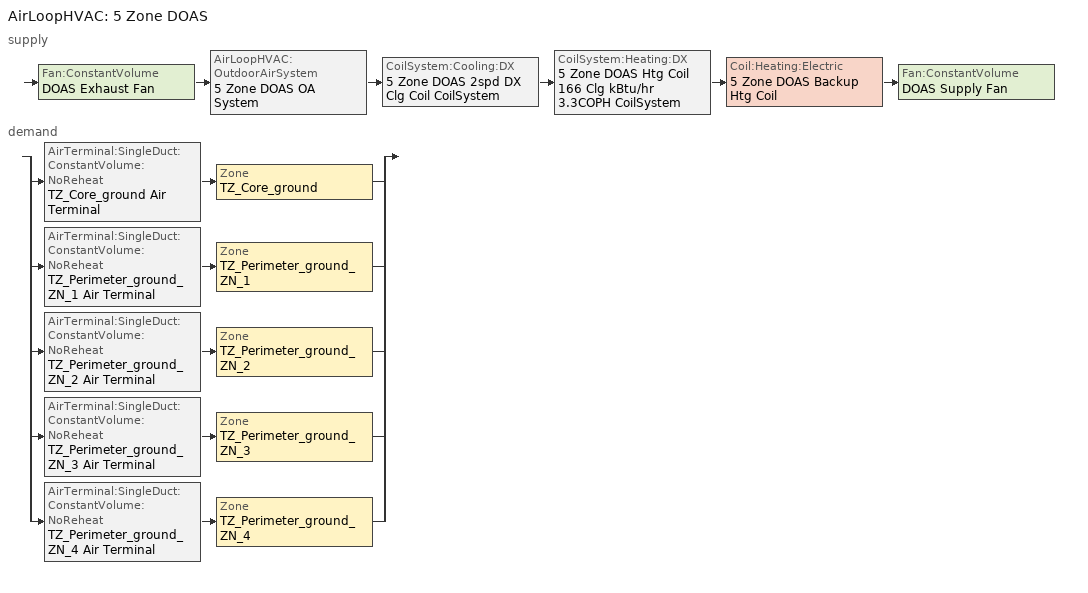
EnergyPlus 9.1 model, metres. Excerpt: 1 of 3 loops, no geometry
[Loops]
AirLoopHVAC '5 Zone DOAS'
 supply: Fan:ConstantVolume 'DOAS Exhaust Fan' > AirLoopHVAC:OutdoorAirSystem '5 Zone DOAS OA System' > CoilSystem:Cooling:DX '5 Zone DOAS 2spd DX Clg Coil CoilSystem' > CoilSystem:Heating:DX '5 Zone DOAS Htg Coil 166 Clg kBtu/hr 3.3COPH CoilSystem' > Coil:Heating:Electric '5 Zone DOAS Backup Htg Coil' > Fan:ConstantVolume 'DOAS Supply Fan'
 demand: split
  | AirTerminal:SingleDuct:ConstantVolume:NoReheat 'TZ_Core_ground Air Terminal' > Zone 'TZ_Core_ground'
  | AirTerminal:SingleDuct:ConstantVolume:NoReheat 'TZ_Perimeter_ground_ZN_1 Air Terminal' > Zone 'TZ_Perimeter_ground_ZN_1'
  | AirTerminal:SingleDuct:ConstantVolume:NoReheat 'TZ_Perimeter_ground_ZN_2 Air Terminal' > Zone 'TZ_Perimeter_ground_ZN_2'
  | AirTerminal:SingleDuct:ConstantVolume:NoReheat 'TZ_Perimeter_ground_ZN_3 Air Terminal' > Zone 'TZ_Perimeter_ground_ZN_3'
  | AirTerminal:SingleDuct:ConstantVolume:NoReheat 'TZ_Perimeter_ground_ZN_4 Air Terminal' > Zone 'TZ_Perimeter_ground_ZN_4'
[ZoneControl:Thermostat] Control Object Type 1=ThermostatSetpoint:DualSetpoint
Name | Zone or ZoneList | Control Type Schedule | Control Name 1
TZ_Core_ground Thermostat | TZ_Core_ground | TZ_Core_ground Thermostat Schedule | Thermostat Setpoint Dual Setpoint 1
TZ_Perimeter_ground_ZN_1 Thermostat | TZ_Perimeter_ground_ZN_1 | TZ_Perimeter_ground_ZN_1 Thermostat Schedule | Thermostat Setpoint Dual Setpoint 5
TZ_Perimeter_ground_ZN_2 Thermostat | TZ_Perimeter_ground_ZN_2 | TZ_Perimeter_ground_ZN_2 Thermostat Schedule | Thermostat Setpoint Dual Setpoint 3
TZ_Perimeter_ground_ZN_3 Thermostat | TZ_Perimeter_ground_ZN_3 | TZ_Perimeter_ground_ZN_3 Thermostat Schedule | Thermostat Setpoint Dual Setpoint 4
TZ_Perimeter_ground_ZN_4 Thermostat | TZ_Perimeter_ground_ZN_4 | TZ_Perimeter_ground_ZN_4 Thermostat Schedule | Thermostat Setpoint Dual Setpoint 2
[ThermostatSetpoint:DualSetpoint] Heating Setpoint Temperature Schedule=Retail HtgSetp; Cooling Setpoint Temperature Schedule=Retail ClgSetp
Thermostat Setpoint Dual Setpoint 1; Thermostat Setpoint Dual Setpoint 5; Thermostat Setpoint Dual Setpoint 3; Thermostat Setpoint Dual Setpoint 4; Thermostat Setpoint Dual Setpoint 2
[AirTerminal:SingleDuct:ConstantVolume:NoReheat] Availability Schedule=Always On Discrete; Maximum Air Flow Rate {m3/s}=AutoSize
TZ_Core_ground Air Terminal; TZ_Perimeter_ground_ZN_1 Air Terminal; TZ_Perimeter_ground_ZN_2 Air Terminal; TZ_Perimeter_ground_ZN_3 Air Terminal; TZ_Perimeter_ground_ZN_4 Air Terminal
[ZoneHVAC:TerminalUnit:VariableRefrigerantFlow] Terminal Unit Availability Schedule=Always On Discrete; Cooling Supply Air Flow Rate {m3/s}=Autosize; No Cooling Supply Air Flow Rate {m3/s}=Autosize; Heating Supply Air Flow Rate {m3/s}=Autosize; No Heating Supply Air Flow Rate {m3/s}=Autosize; Cooling Outdoor Air Flow Rate {m3/s}=0; Heating Outdoor Air Flow Rate {m3/s}=0; No Load Outdoor Air Flow Rate {m3/s}=0; Supply Air Fan Operating Mode Schedule=Always Off Discrete; Supply Air Fan Placement=DrawThrough; Zone Terminal Unit On Parasitic Electric Energy Use {W}=30; Zone Terminal Unit Off Parasitic Electric Energy Use {W}=20; Rated Heating Capacity Sizing Ratio {W/W}=1
Name | Supply Air Fan Object | Cooling Coil Object | Heating Coil Object
TZ_Core_ground VRF Terminal Unit | TZ_Core_ground VRF Unit Cycling Fan | Zone HVAC Terminal Unit Variable Refrigerant Flow 1 Cooling Coil | Zone HVAC Terminal Unit Variable Refrigerant Flow 1 Heating Coil
TZ_Perimeter_ground_ZN_1 VRF Terminal Unit | TZ_Perimeter_ground_ZN_1 VRF Unit Cycling Fan | Zone HVAC Terminal Unit Variable Refrigerant Flow 1 Cooling Coil 1 | Zone HVAC Terminal Unit Variable Refrigerant Flow 1 Heating Coil 1
TZ_Perimeter_ground_ZN_2 VRF Terminal Unit | TZ_Perimeter_ground_ZN_2 VRF Unit Cycling Fan | Zone HVAC Terminal Unit Variable Refrigerant Flow 1 Cooling Coil 2 | Zone HVAC Terminal Unit Variable Refrigerant Flow 1 Heating Coil 2
TZ_Perimeter_ground_ZN_3 VRF Terminal Unit | TZ_Perimeter_ground_ZN_3 VRF Unit Cycling Fan | Zone HVAC Terminal Unit Variable Refrigerant Flow 1 Cooling Coil 3 | Zone HVAC Terminal Unit Variable Refrigerant Flow 1 Heating Coil 3
TZ_Perimeter_ground_ZN_4 VRF Terminal Unit | TZ_Perimeter_ground_ZN_4 VRF Unit Cycling Fan | Zone HVAC Terminal Unit Variable Refrigerant Flow 1 Cooling Coil 4 | Zone HVAC Terminal Unit Variable Refrigerant Flow 1 Heating Coil 4
[Coil:Cooling:DX:VariableRefrigerantFlow] Availability Schedule=Always On Discrete; Gross Rated Total Cooling Capacity {W}=Autosize; Gross Rated Sensible Heat Ratio=Autosize; Rated Air Flow Rate {m3/s}=Autosize
Name | Cooling Capacity Ratio Modifier Function of Temperature Curve | Cooling Capacity Modifier Curve Function of Flow Fraction
Zone HVAC Terminal Unit Variable Refrigerant Flow 1 Cooling Coil | VRFTUCoolCapFT | VRFACCoolCapFFF
Zone HVAC Terminal Unit Variable Refrigerant Flow 1 Cooling Coil 1 | VRFTUCoolCapFT 1 | VRFACCoolCapFFF 1
Zone HVAC Terminal Unit Variable Refrigerant Flow 1 Cooling Coil 2 | VRFTUCoolCapFT 2 | VRFACCoolCapFFF 2
Zone HVAC Terminal Unit Variable Refrigerant Flow 1 Cooling Coil 3 | VRFTUCoolCapFT 3 | VRFACCoolCapFFF 3
Zone HVAC Terminal Unit Variable Refrigerant Flow 1 Cooling Coil 4 | VRFTUCoolCapFT 4 | VRFACCoolCapFFF 4
[Coil:Heating:DX:VariableRefrigerantFlow] Availability Schedule=Always On Discrete; Gross Rated Heating Capacity {W}=Autosize; Rated Air Flow Rate {m3/s}=Autosize
Name | Heating Capacity Ratio Modifier Function of Temperature Curve | Heating Capacity Modifier Function of Flow Fraction Curve
Zone HVAC Terminal Unit Variable Refrigerant Flow 1 Heating Coil | Coil Heating DX Variable Refrigerant Flow 1 VRFTUHeatCAPFT | Coil Heating DX Variable Refrigerant Flow 1 VRFACCoolCapFFF
Zone HVAC Terminal Unit Variable Refrigerant Flow 1 Heating Coil 1 | Coil Heating DX Variable Refrigerant Flow 1 VRFTUHeatCAPFT 1 | Coil Heating DX Variable Refrigerant Flow 1 VRFACCoolCapFFF 1
Zone HVAC Terminal Unit Variable Refrigerant Flow 1 Heating Coil 2 | Coil Heating DX Variable Refrigerant Flow 1 VRFTUHeatCAPFT 2 | Coil Heating DX Variable Refrigerant Flow 1 VRFACCoolCapFFF 2
Zone HVAC Terminal Unit Variable Refrigerant Flow 1 Heating Coil 3 | Coil Heating DX Variable Refrigerant Flow 1 VRFTUHeatCAPFT 3 | Coil Heating DX Variable Refrigerant Flow 1 VRFACCoolCapFFF 3
Zone HVAC Terminal Unit Variable Refrigerant Flow 1 Heating Coil 4 | Coil Heating DX Variable Refrigerant Flow 1 VRFTUHeatCAPFT 4 | Coil Heating DX Variable Refrigerant Flow 1 VRFACCoolCapFFF 4
[Fan:OnOff] Availability Schedule=Always On Discrete; Maximum Flow Rate {m3/s}=Autosize; Motor In Airstream Fraction=1
Name | Fan Total Efficiency | Pressure Rise {Pa} | Motor Efficiency | Fan Power Ratio Function of Speed Ratio Curve | Fan Efficiency Ratio Function of Speed Ratio Curve
TZ_Core_ground VRF Unit Cycling Fan | 0.58175 | 468.41 | 0.895 | Fan On Off Power Curve | Fan On Off Efficiency Curve
TZ_Perimeter_ground_ZN_1 VRF Unit Cycling Fan | 0.55575 | 447.476 | 0.855 | Fan On Off Power Curve 1 | Fan On Off Efficiency Curve 1
TZ_Perimeter_ground_ZN_2 VRF Unit Cycling Fan | 0.55575 | 447.476 | 0.855 | Fan On Off Power Curve 2 | Fan On Off Efficiency Curve 2
TZ_Perimeter_ground_ZN_3 VRF Unit Cycling Fan | 0.55575 | 447.476 | 0.855 | Fan On Off Power Curve 3 | Fan On Off Efficiency Curve 3
TZ_Perimeter_ground_ZN_4 VRF Unit Cycling Fan | 0.55575 | 447.476 | 0.855 | Fan On Off Power Curve 4 | Fan On Off Efficiency Curve 4
[Zone equipment]
TZ_Core_ground: TZ_Core_ground Air Terminal, TZ_Core_ground VRF Terminal Unit
TZ_Perimeter_ground_ZN_1: TZ_Perimeter_ground_ZN_1 Air Terminal, TZ_Perimeter_ground_ZN_1 VRF Terminal Unit
TZ_Perimeter_ground_ZN_2: TZ_Perimeter_ground_ZN_2 Air Terminal, TZ_Perimeter_ground_ZN_2 VRF Terminal Unit
TZ_Perimeter_ground_ZN_3: TZ_Perimeter_ground_ZN_3 Air Terminal, TZ_Perimeter_ground_ZN_3 VRF Terminal Unit
TZ_Perimeter_ground_ZN_4: TZ_Perimeter_ground_ZN_4 Air Terminal, TZ_Perimeter_ground_ZN_4 VRF Terminal Unit
[Sizing:Zone] Zone Cooling Design Supply Air Temperature Input Method=SupplyAirTemperature; Zone Cooling Design Supply Air Temperature {C}=12.7778; Zone Cooling Design Supply Air Temperature Difference {deltaC}=11.11; Zone Heating Design Supply Air Temperature Input Method=SupplyAirTemperature; Zone Heating Design Supply Air Temperature {C}=40; Zone Heating Design Supply Air Temperature Difference {deltaC}=11.11; Zone Cooling Design Supply Air Humidity Ratio {kgWater/kgDryAir}=0.0085; Zone Heating Design Supply Air Humidity Ratio {kgWater/kgDryAir}=0.008; Design Specification Outdoor Air Object=90.1-2010 - Retail - Retail Ventilation; Cooling Design Air Flow Method=DesignDay; Cooling Design Air Flow Rate {m3/s}=0; Cooling Minimum Air Flow per Zone Floor Area {m3/s-m2}=0.000762; Cooling Minimum Air Flow {m3/s}=0; Cooling Minimum Air Flow Fraction=0; Heating Design Air Flow Method=DesignDay; Heating Design Air Flow Rate {m3/s}=0; Heating Maximum Air Flow per Zone Floor Area {m3/s-m2}=0.002032; Heating Maximum Air Flow {m3/s}=0.141576; Heating Maximum Air Flow Fraction=0.3; Account for Dedicated Outdoor Air System=Yes; Dedicated Outdoor Air System Control Strategy=NeutralSupplyAir; Dedicated Outdoor Air Low Setpoint Temperature for Design {C}=15.5556; Dedicated Outdoor Air High Setpoint Temperature for Design {C}=21.1111
Name | Design Specification Zone Air Distribution Object
TZ_Core_ground | TZ_Core_ground Design Spec Zone Air Dist
TZ_Perimeter_ground_ZN_1 | TZ_Perimeter_ground_ZN_1 Design Spec Zone Air Dist
TZ_Perimeter_ground_ZN_2 | TZ_Perimeter_ground_ZN_2 Design Spec Zone Air Dist
TZ_Perimeter_ground_ZN_3 | TZ_Perimeter_ground_ZN_3 Design Spec Zone Air Dist
TZ_Perimeter_ground_ZN_4 | TZ_Perimeter_ground_ZN_4 Design Spec Zone Air Dist
[DesignSpecification:ZoneAirDistribution] Zone Air Distribution Effectiveness in Cooling Mode=1; Zone Air Distribution Effectiveness in Heating Mode=1
TZ_Core_ground Design Spec Zone Air Dist; TZ_Perimeter_ground_ZN_1 Design Spec Zone Air Dist; TZ_Perimeter_ground_ZN_2 Design Spec Zone Air Dist; TZ_Perimeter_ground_ZN_3 Design Spec Zone Air Dist; TZ_Perimeter_ground_ZN_4 Design Spec Zone Air Dist
[Controller:MechanicalVentilation]
5 Zone DOAS Mechanical Ventilation Controller: Availability Schedule=5 Zone DOAS Occ Sch; Demand Controlled Ventilation=No; System Outdoor Air Method=ZoneSum; Zone Name 1=TZ_Core_ground; Design Specification Outdoor Air Object Name 1=90.1-2010 - Retail - Retail Ventilation; Design Specification Zone Air Distribution Object Name 1=TZ_Core_ground Design Spec Zone Air Dist; Zone Name 2=TZ_Perimeter_ground_ZN_1; Design Specification Outdoor Air Object Name 2=90.1-2010 - Retail - Retail Ventilation; Design Specification Zone Air Distribution Object Name 2=TZ_Perimeter_ground_ZN_1 Design Spec Zone Air Dist; Zone Name 3=TZ_Perimeter_ground_ZN_2; Design Specification Outdoor Air Object Name 3=90.1-2010 - Retail - Retail Ventilation; Design Specification Zone Air Distribution Object Name 3=TZ_Perimeter_ground_ZN_2 Design Spec Zone Air Dist; Zone Name 4=TZ_Perimeter_ground_ZN_3; Design Specification Outdoor Air Object Name 4=90.1-2010 - Retail - Retail Ventilation; Design Specification Zone Air Distribution Object Name 4=TZ_Perimeter_ground_ZN_3 Design Spec Zone Air Dist; Zone Name 5=TZ_Perimeter_ground_ZN_4; Design Specification Outdoor Air Object Name 5=90.1-2010 - Retail - Retail Ventilation; Design Specification Zone Air Distribution Object Name 5=TZ_Perimeter_ground_ZN_4 Design Spec Zone Air Dist
[DesignSpecification:OutdoorAir]
90.1-2010 - Retail - Retail Ventilation: Outdoor Air Method=Sum; Outdoor Air Flow per Person {m3/s-person}=0.00353961; Outdoor Air Flow per Zone Floor Area {m3/s-m2}=0.0006096; Outdoor Air Flow per Zone {m3/s}=0; Outdoor Air Flow Air Changes per Hour {1/hr}=0
[AirLoopHVAC]
5 Zone DOAS: Design Supply Air Flow Rate {m3/s}=AutoSize
[Sizing:System]
5 Zone DOAS: Type of Load to Size On=VentilationRequirement; Design Outdoor Air Flow Rate {m3/s}=Autosize; Central Heating Maximum System Air Flow Ratio=1; Preheat Design Temperature {C}=7; Preheat Design Humidity Ratio {kgWater/kgDryAir}=0.008; Precool Design Temperature {C}=12.8; Precool Design Humidity Ratio {kgWater/kgDryAir}=0.008; Central Cooling Design Supply Air Temperature {C}=15.5556; Central Heating Design Supply Air Temperature {C}=21.1111; Type of Zone Sum to Use=Coincident; 100% Outdoor Air in Cooling=Yes; 100% Outdoor Air in Heating=Yes; Central Cooling Design Supply Air Humidity Ratio {kgWater/kgDryAir}=0.0085; Central Heating Design Supply Air Humidity Ratio {kgWater/kgDryAir}=0.008; Cooling Supply Air Flow Rate Method=DesignDay; Cooling Supply Air Flow Rate {m3/s}=0; Cooling Supply Air Flow Rate Per Floor Area {m3/s-m2}=0.00996765; Cooling Fraction of Autosized Cooling Supply Air Flow Rate=1; Cooling Supply Air Flow Rate Per Unit Cooling Capacity {m3/s-W}=3.94755e-05; Heating Supply Air Flow Rate Method=DesignDay; Heating Supply Air Flow Rate {m3/s}=0; Heating Supply Air Flow Rate Per Floor Area {m3/s-m2}=0.00996765; Heating Fraction of Autosized Heating Supply Air Flow Rate=1; Heating Fraction of Autosized Cooling Supply Air Flow Rate=1; Heating Supply Air Flow Rate Per Unit Heating Capacity {m3/s-W}=3.15882e-05; System Outdoor Air Method=ZoneSum; Zone Maximum Outdoor Air Fraction=1; Cooling Design Capacity Method=CoolingDesignCapacity; Cooling Design Capacity {W}=Autosize; Cooling Design Capacity Per Floor Area {W/m2}=234.7; Fraction of Autosized Cooling Design Capacity=1; Heating Design Capacity Method=HeatingDesignCapacity; Heating Design Capacity {W}=Autosize; Heating Design Capacity Per Floor Area {W/m2}=157; Fraction of Autosized Heating Design Capacity=1; Central Cooling Capacity Control Method=OnOff
[Fan:ConstantVolume] Availability Schedule=5 Zone DOAS Occ Sch; Fan Total Efficiency=0.58175; Maximum Flow Rate {m3/s}=AutoSize; Motor Efficiency=0.895; Motor In Airstream Fraction=1
Name | Pressure Rise {Pa}
DOAS Exhaust Fan | 498.178
DOAS Supply Fan | 747.267
[SetpointManager:MixedAir] Control Variable=Temperature
Name | Setpoint Node or NodeList
DOAS Exhaust Fan Outlet Air Node OS Default SPM | DOAS Exhaust Fan Outlet Air Node
5 Zone DOAS Heat Exchanger Primary Outlet Air Node OS Default SPM | 5 Zone DOAS Heat Exchanger Primary Outlet Air Node
5 Zone DOAS Mixed Air Node OS Default SPM | 5 Zone DOAS Mixed Air Node
5 Zone DOAS 2spd DX Clg Coil Outlet Air Node OS Default SPM | 5 Zone DOAS 2spd DX Clg Coil Outlet Air Node
5 Zone DOAS Htg Coil Outlet Air Node OS Default SPM | 5 Zone DOAS Htg Coil Outlet Air Node
[Controller:OutdoorAir]
5 Zone DOAS Outdoor Air Controller: Minimum Outdoor Air Flow Rate {m3/s}=Autosize; Maximum Outdoor Air Flow Rate {m3/s}=Autosize; Economizer Control Type=NoEconomizer; Economizer Control Action Type=ModulateFlow; Lockout Type=NoLockout; Minimum Limit Type=FixedMinimum; Minimum Outdoor Air Schedule=5 Zone DOAS Occ Sch; Minimum Fraction of Outdoor Air Schedule=Always On Discrete; Mechanical Ventilation Controller=5 Zone DOAS Mechanical Ventilation Controller; High Humidity Control=No; Control High Indoor Humidity Based on Outdoor Humidity Ratio=Yes; Heat Recovery Bypass Control Type=BypassWhenWithinEconomizerLimits
[HeatExchanger:AirToAir:SensibleAndLatent]
5 Zone DOAS Heat Exchanger: Availability Schedule=Always On Discrete; Nominal Supply Air Flow Rate {m3/s}=Autosize; Sensible Effectiveness at 100% Heating Air Flow=0.72; Latent Effectiveness at 100% Heating Air Flow=0.72; Sensible Effectiveness at 75% Heating Air Flow=0.72; Latent Effectiveness at 75% Heating Air Flow=0.72; Sensible Effectiveness at 100% Cooling Air Flow=0.72; Latent Effectiveness at 100% Cooling Air Flow=0.72; Sensible Effectiveness at 75% Cooling Air Flow=0.72; Latent Effectiveness at 75% Cooling Air Flow=0.72; Nominal Electric Power {W}=0; Supply Air Outlet Temperature Control=No; Heat Exchanger Type=Rotary; Frost Control Type=None; Threshold Temperature {C}=1.7; Economizer Lockout=Yes
[CoilSystem:Cooling:DX]
5 Zone DOAS 2spd DX Clg Coil CoilSystem: Availability Schedule=Always On Discrete; Cooling Coil=5 Zone DOAS 2spd DX Clg Coil
[Coil:Cooling:DX:TwoSpeed]
5 Zone DOAS 2spd DX Clg Coil: Availability Schedule=Always On Discrete; High Speed Gross Rated Total Cooling Capacity {W}=Autosize; High Speed Rated Sensible Heat Ratio=Autosize; High Speed Gross Rated Cooling COP {W/W}=3; High Speed Rated Air Flow Rate {m3/s}=Autosize; Total Cooling Capacity Function of Temperature Curve=Curve Biquadratic 1; Total Cooling Capacity Function of Flow Fraction Curve=Curve Quadratic 3; Energy Input Ratio Function of Temperature Curve=Curve Biquadratic 2; Energy Input Ratio Function of Flow Fraction Curve=Curve Quadratic 4; Part Load Fraction Correlation Curve=Curve Quadratic 5; Low Speed Gross Rated Total Cooling Capacity {W}=Autosize; Low Speed Gross Rated Sensible Heat Ratio=0.69; Low Speed Gross Rated Cooling COP {W/W}=3; Low Speed Rated Air Flow Rate {m3/s}=Autosize; Low Speed Total Cooling Capacity Function of Temperature Curve=Curve Biquadratic 3; Low Speed Energy Input Ratio Function of Temperature Curve=Curve Biquadratic 4; Condenser Type=AirCooled; High Speed Evaporative Condenser Effectiveness=0; High Speed Evaporative Condenser Air Flow Rate {m3/s}=Autosize; High Speed Evaporative Condenser Pump Rated Power Consumption {W}=Autosize; Low Speed Evaporative Condenser Effectiveness=0; Low Speed Evaporative Condenser Air Flow Rate {m3/s}=Autosize; Low Speed Evaporative Condenser Pump Rated Power Consumption {W}=Autosize; Basin Heater Capacity {W/K}=10; Basin Heater Setpoint Temperature {C}=2
[CoilSystem:Heating:DX]
5 Zone DOAS Htg Coil 166 Clg kBtu/hr 3.3COPH CoilSystem: Availability Schedule=Always On Discrete; Heating Coil=5 Zone DOAS Htg Coil 166 Clg kBtu/hr 3.3COPH
[Coil:Heating:DX:SingleSpeed]
5 Zone DOAS Htg Coil 166 Clg kBtu/hr 3.3COPH: Availability Schedule=Always On Discrete; Gross Rated Heating Capacity {W}=Autosize; Gross Rated Heating COP {W/W}=3.58577; Rated Air Flow Rate {m3/s}=Autosize; Rated Supply Fan Power Per Volume Flow Rate {W/(m3/s)}=773.3; Heating Capacity Function of Temperature Curve=DXHEAT-NECB2011-REF-CAPFT; Heating Capacity Function of Flow Fraction Curve=DXHEAT-NECB2011-REF-CAPFFLOW; Energy Input Ratio Function of Temperature Curve=DXHEAT-NECB2011-REF-EIRFT; Energy Input Ratio Function of Flow Fraction Curve=DXHEAT-NECB2011-REF-EIRFFLOW; Part Load Fraction Correlation Curve=DXHEAT-NECB2011-REF-PLFFPLR; Defrost Energy Input Ratio Function of Temperature Curve=5 Zone DOAS Htg Coil Defrost EIR Func of Temp Curve; Minimum Outdoor Dry-Bulb Temperature for Compressor Operation {C}=-8; Maximum Outdoor Dry-Bulb Temperature for Defrost Operation {C}=5; Crankcase Heater Capacity {W}=0; Maximum Outdoor Dry-Bulb Temperature for Crankcase Heater Operation {C}=10; Defrost Strategy=ReverseCycle; Defrost Control=OnDemand; Defrost Time Period Fraction=0.166667; Resistive Defrost Heater Capacity {W}=2000
[Coil:Heating:Electric]
5 Zone DOAS Backup Htg Coil: Availability Schedule=Always On Discrete; Efficiency=1; Nominal Capacity {W}=Autosize
[AirConditioner:VariableRefrigerantFlow]
Heat Pump=5 Zone VRF System; Availability Schedule=Always On Discrete; Gross Rated Total Cooling Capacity {W}=Autosize; Gross Rated Cooling COP {W/W}=4.287; Minimum Outdoor Temperature in Cooling Mode {C}=-15; Maximum Outdoor Temperature in Cooling Mode {C}=50; Cooling Capacity Ratio Modifier Function of Low Temperature Curve=vrf_cool_cap_f_of_low_temp; Cooling Capacity Ratio Boundary Curve=vrf_cool_cap_ratio_boundary; Cooling Capacity Ratio Modifier Function of High Temperature Curve=vrf_cool_cap_f_of_high_temp; Cooling Energy Input Ratio Modifier Function of Low Temperature Curve=vrf_cool_eir_f_of_low_temp; Cooling Energy Input Ratio Boundary Curve=vrf_cool_eir_ratio_boundary; Cooling Energy Input Ratio Modifier Function of High Temperature Curve=vrf_cool_eir_f_of_high_temp; Cooling Energy Input Ratio Modifier Function of Low Part-Load Ratio Curve=vrf_cool_eir_f_of_low_temp 1; Cooling Energy Input Ratio Modifier Function of High Part-Load Ratio Curve=vrf_cooling_eir_high_plr; Cooling Combination Ratio Correction Factor Curve=vrf_cooling_comb_ratio; Cooling Part-Load Fraction Correlation Curve=vrf_cooling_cplffplr; Gross Rated Heating Capacity {W}=Autosize; Rated Heating Capacity Sizing Ratio {W/W}=1; Gross Rated Heating COP {W/W}=4.147; Minimum Outdoor Temperature in Heating Mode {C}=-25; Maximum Outdoor Temperature in Heating Mode {C}=16.1; Heating Capacity Ratio Modifier Function of Low Temperature Curve=vrf_heat_cap_f_of_low_temp; Heating Capacity Ratio Boundary Curve=vrf_heat_cap_ratio_boundary; Heating Capacity Ratio Modifier Function of High Temperature Curve=vrf_heat_cap_f_of_high_temp; Heating Energy Input Ratio Modifier Function of Low Temperature Curve=vrf_heat_eir_f_of_low_temp; Heating Energy Input Ratio Boundary Curve=vrf_heat_eir_boundary; Heating Energy Input Ratio Modifier Function of High Temperature Curve=vrf_heat_eir_f_of_high_temp; Heating Performance Curve Outdoor Temperature Type=WetBulbTemperature; Heating Energy Input Ratio Modifier Function of Low Part-Load Ratio Curve=vrf_heating_eir_low_plr; Heating Energy Input Ratio Modifier Function of High Part-Load Ratio Curve=vrf_heating_eir_hi_plr; Heating Combination Ratio Correction Factor Curve=vrf_heating_comb_ratio; Heating Part-Load Fraction Correlation Curve=vrf_heating_cplffplr; Minimum Heat Pump Part-Load Ratio=0.25; Zone Name for Master Thermostat Location=TZ_Core_ground; Master Thermostat Priority Control Type=LoadPriority; Zone Terminal Unit List=5 Zone VRF System Terminal List; Heat Pump Waste Heat Recovery=Yes; Equivalent Piping Length used for Piping Correction Factor in Cooling Mode {m}=30.48; Vertical Height used for Piping Correction Factor {m}=10.668; Piping Correction Factor for Length in Cooling Mode Curve=Air Conditioner Variable Refrigerant Flow 1 CoolingLengthCorrectionFactor; Piping Correction Factor for Height in Cooling Mode Coefficient {1/m}=-0.000386; Equivalent Piping Length used for Piping Correction Factor in Heating Mode {m}=30.48; Piping Correction Factor for Height in Heating Mode Coefficient {1/m}=0; Crankcase Heater Power per Compressor {W}=15; Number of Compressors=3; Ratio of Compressor Size to Total Compressor Capacity {W/W}=0.33; Maximum Outdoor Dry-Bulb Temperature for Crankcase Heater {C}=7; Defrost Strategy=ReverseCycle; Defrost Control=OnDemand; Defrost Energy Input Ratio Modifier Function of Temperature Curve=vrf_defrost_eir_f_of_temp; Defrost Time Period Fraction=0.058333; Resistive Defrost Heater Capacity {W}=1e-07; Maximum Outdoor Dry-bulb Temperature for Defrost Operation {C}=7; Condenser Type=AirCooled; Water Condenser Volume Flow Rate {m3/s}=Autosize; Evaporative Condenser Effectiveness=0.9; Evaporative Condenser Air Flow Rate {m3/s}=Autosize; Evaporative Condenser Pump Rated Power Consumption {W}=Autosize; Basin Heater Capacity {W/K}=0; Basin Heater Setpoint Temperature {C}=2; Fuel Type=Electricity; Minimum Outdoor Temperature in Heat Recovery Mode {C}=-10; Maximum Outdoor Temperature in Heat Recovery Mode {C}=27.2; Initial Heat Recovery Cooling Capacity Fraction {W/W}=0.5; Heat Recovery Cooling Capacity Time Constant {hr}=0.083; Initial Heat Recovery Cooling Energy Fraction {W/W}=1; Heat Recovery Cooling Energy Time Constant {hr}=0; Initial Heat Recovery Heating Capacity Fraction {W/W}=0.5; Heat Recovery Heating Capacity Time Constant {hr}=0.083; Initial Heat Recovery Heating Energy Fraction {W/W}=0.5; Heat Recovery Heating Energy Time Constant {hr}=0
[ZoneTerminalUnitList]
5 Zone VRF System Terminal List: Zone Terminal Unit Name 1=TZ_Core_ground VRF Terminal Unit; Zone Terminal Unit Name 2=TZ_Perimeter_ground_ZN_1 VRF Terminal Unit; Zone Terminal Unit Name 3=TZ_Perimeter_ground_ZN_2 VRF Terminal Unit; Zone Terminal Unit Name 4=TZ_Perimeter_ground_ZN_3 VRF Terminal Unit; Zone Terminal Unit Name 5=TZ_Perimeter_ground_ZN_4 VRF Terminal Unit
[Schedule:Compact]
TZ_Core_ground Thermostat Schedule; TZ_Perimeter_ground_ZN_1 Thermostat Schedule; TZ_Perimeter_ground_ZN_2 Thermostat Schedule; TZ_Perimeter_ground_ZN_3 Thermostat Schedule; TZ_Perimeter_ground_ZN_4 Thermostat Schedule: Through: 12/31, For: AllDays, Until: 24:00, 4
[Schedule:Day:Interval]
Retail HtgSetp Rule 1 Day Schedule: No, 08:00, 15.6, 19:00, 21, 24:00, 15.6
Retail HtgSetp Default Schedule: No, 06:00, 15.6, 21:00, 21, 24:00, 15.6
Retail HtgSetp Rule 2 Day Schedule: No, 06:00, 15.6, 22:00, 21, 24:00, 15.6
Retail HtgSetp Summer Design Day: No, 24:00, 15.6
Retail HtgSetp Winter Design Day: No, 24:00, 21
Retail ClgSetp Rule 1 Day Schedule: No, 08:00, 30, 19:00, 24, 24:00, 30
Retail ClgSetp Default Schedule; Retail ClgSetp Summer Design Day: No, 06:00, 30, 21:00, 24, 24:00, 30
Retail ClgSetp Rule 2 Day Schedule: No, 06:00, 30, 22:00, 24, 24:00, 30
Retail ClgSetp Winter Design Day: No, 24:00, 30
5 Zone DOAS Occ Sch Sunday: No, 10:00, 0, 18:00, 1, 24:00, 0
5 Zone DOAS Occ Sch Monday; 5 Zone DOAS Occ Sch Tuesday; 5 Zone DOAS Occ Sch Wednesday; 5 Zone DOAS Occ Sch Thursday; 5 Zone DOAS Occ Sch Friday; 5 Zone DOAS Occ Sch Saturday: No, 08:00, 0, 21:00, 1, 24:00, 0
5 Zone DOAS Occ Sch Default; 5 Zone DOAS Occ Sch Summer Design Day; 5 Zone DOAS Occ Sch Winter Design Day: No, 24:00, 1
[Schedule:Week:Daily]
Retail HtgSetp Week Rule - Jan1-Dec31: Retail HtgSetp Rule 1 Day Schedule, Retail HtgSetp Default Schedule, Retail HtgSetp Default Schedule, Retail HtgSetp Default Schedule, Retail HtgSetp Default Schedule, Retail HtgSetp Default Schedule, Retail HtgSetp Rule 2 Day Schedule, Retail HtgSetp Default Schedule, Retail HtgSetp Summer Design Day, Retail HtgSetp Winter Design Day, Retail HtgSetp Default Schedule, Retail HtgSetp Default Schedule
Retail ClgSetp Week Rule - Jan1-Dec31: Retail ClgSetp Rule 1 Day Schedule, Retail ClgSetp Default Schedule, Retail ClgSetp Default Schedule, Retail ClgSetp Default Schedule, Retail ClgSetp Default Schedule, Retail ClgSetp Default Schedule, Retail ClgSetp Rule 2 Day Schedule, Retail ClgSetp Default Schedule, Retail ClgSetp Summer Design Day, Retail ClgSetp Winter Design Day, Retail ClgSetp Default Schedule, Retail ClgSetp Default Schedule
5 Zone DOAS Occ Sch Week Rule - Jan1-Dec31: 5 Zone DOAS Occ Sch Sunday, 5 Zone DOAS Occ Sch Monday, 5 Zone DOAS Occ Sch Tuesday, 5 Zone DOAS Occ Sch Wednesday, 5 Zone DOAS Occ Sch Thursday, 5 Zone DOAS Occ Sch Friday, 5 Zone DOAS Occ Sch Saturday, 5 Zone DOAS Occ Sch Default, 5 Zone DOAS Occ Sch Summer Design Day, 5 Zone DOAS Occ Sch Winter Design Day, 5 Zone DOAS Occ Sch Default, 5 Zone DOAS Occ Sch Default
[Schedule:Year]
Retail HtgSetp: Retail HtgSetp Week Rule - Jan1-Dec31, 1, 1, 12, 31
Retail ClgSetp: Retail ClgSetp Week Rule - Jan1-Dec31, 1, 1, 12, 31
5 Zone DOAS Occ Sch: 5 Zone DOAS Occ Sch Week Rule - Jan1-Dec31, 1, 1, 12, 31
[Schedule:Constant]
Name | Hourly Value
Always On Discrete | 1
Always Off Discrete | 0
[Curve:Biquadratic]
Name | Coefficient1 Constant | Coefficient2 x | Coefficient3 x**2 | Coefficient4 y | Coefficient5 y**2 | Coefficient6 x*y | Minimum Value of x {BasedOnField A2} | Maximum Value of x {BasedOnField A2} | Minimum Value of y {BasedOnField A3} | Maximum Value of y {BasedOnField A3} | Minimum Curve Output {BasedOnField A4} | Maximum Curve Output {BasedOnField A4}
VRFTUCoolCapFT; VRFTUCoolCapFT 1; VRFTUCoolCapFT 2; VRFTUCoolCapFT 3; VRFTUCoolCapFT 4 | 0.0585884 | 0.0587397 | -0.000210275 | 0.010937 | -0.000121955 | -0.000524662 | 15 | 23.89 | 20 | 43.33 | 0.8083 | 1.2583
Coil Heating DX Variable Refrigerant Flow 1 VRFTUHeatCAPFT; Coil Heating DX Variable Refrigerant Flow 1 VRFTUHeatCAPFT 1; Coil Heating DX Variable Refrigerant Flow 1 VRFTUHeatCAPFT 2; Coil Heating DX Variable Refrigerant Flow 1 VRFTUHeatCAPFT 3; Coil Heating DX Variable Refrigerant Flow 1 VRFTUHeatCAPFT 4 | 0.375444 | 0.0668191 | -0.00194171 | 0.0442618 | -0.000400958 | -0.00148198 | 21.11 | 27.22 | -15 | 18.33 | 0.6074 | 1
Curve Biquadratic 1; Curve Biquadratic 3 | 0.42415 | 0.04426 | -0.00042 | 0.00333 | -8e-05 | -0.00021 | 17 | 22 | 13 | 46
Curve Biquadratic 2; Curve Biquadratic 4 | 1.23649 | -0.02431 | 0.00057 | -0.01434 | 0.00063 | -0.00038 | 17 | 22 | 13 | 46
5 Zone DOAS Htg Coil Defrost EIR Func of Temp Curve | 0.297145 | 0.0430933 | -0.000748766 | 0.00597727 | 0.000482112 | -0.000956448 | 12.77778 | 23.88889 | 21.11111 | 46.11111
vrf_cool_cap_f_of_low_temp | -1.69653 | 0.207248 | -0.00343146 | 0.0163816 | -6.73872e-05 | -0.000849848 | 13.9 | 23.9 | -5 | 43.3 | 0.59 | 1.33
vrf_cool_cap_f_of_high_temp | 0.686736 | 0.0207631 | 0.0005447 | -0.0016218 | -4.259e-07 | -0.0003392 | 15 | 24 | 16 | 43
vrf_cool_eir_f_of_low_temp | -1.61908 | 0.185965 | -0.0038961 | -0.00901995 | 0.0003034 | 0.000476049 | 13.9 | 23.9 | -5 | 43.3 | 0.27 | 1.15
vrf_cool_eir_f_of_high_temp | -1.43951 | 0.161985 | -0.00349118 | 0.0269443 | 0.000134616 | -0.000671494 | 15 | 23.9 | 16.8 | 43.3
vrf_heat_cap_f_of_low_temp | 0.98322 | 0.0157168 | -0.000835032 | 0.0522939 | -0.000531556 | -0.00190606 | 16.1 | 23.9 | -25 | 13.3 | 0.515152 | 1.2
vrf_heat_cap_f_of_high_temp | 2.58599 | -0.0953227 | 0.000955329 | 0 | 0 | 0 | 21.1 | 27.2 | -944 | 15
vrf_heat_eir_f_of_low_temp | 0.75683 | 0.04575 | -0.00136357 | 0.0554885 | -0.00120701 | -0.00303329 | 16.1 | 23.9 | -25 | 13.3 | 0.7 | 1.184
vrf_heat_eir_f_of_high_temp | 1.38857 | -0.0229771 | 0.000537274 | -0.0273937 | 0.000403043 | -5.9786e-05 | 21.1 | 27.2 | 0 | 1
Air Conditioner Variable Refrigerant Flow 1 CoolingLengthCorrectionFactor | 2.03882 | -0.00242606 | 3.5512e-06 | -1.68581 | 0.668703 | -4.5706e-05 | 7.62 | 182.88 | 0.8 | 1.5
vrf_defrost_eir_f_of_temp | -1.61908 | 0.185965 | -0.0038961 | -0.00901995 | 0.0003034 | 0.000476049 | 13.9 | 23.9 | -5 | 50 | 0.27 | 1.155
[Curve:Quadratic]
Name | Coefficient1 Constant | Coefficient2 x | Coefficient3 x**2 | Minimum Value of x {BasedOnField A2} | Maximum Value of x {BasedOnField A2}
VRFACCoolCapFFF; Coil Heating DX Variable Refrigerant Flow 1 VRFACCoolCapFFF; VRFACCoolCapFFF 1; Coil Heating DX Variable Refrigerant Flow 1 VRFACCoolCapFFF 1; VRFACCoolCapFFF 2; Coil Heating DX Variable Refrigerant Flow 1 VRFACCoolCapFFF 2; VRFACCoolCapFFF 3; Coil Heating DX Variable Refrigerant Flow 1 VRFACCoolCapFFF 3; VRFACCoolCapFFF 4; Coil Heating DX Variable Refrigerant Flow 1 VRFACCoolCapFFF 4 | 0.8 | 0.2 | 0 | 0.5 | 1.5
DXHEAT-NECB2011-REF-EIRFFLOW | 1.3824 | -0.4336 | 0.0512 | 0 | 1
Curve Quadratic 3 | 0.77136 | 0.34053 | -0.11088 | 0.75918 | 1.13877
Curve Quadratic 4 | 1.2055 | -0.32953 | 0.12308 | 0.75918 | 1.13877
Curve Quadratic 5 | 0.771 | 0.229 | 0 | 0 | 1
[Curve:Exponent] Coefficient1 Constant=1; Coefficient2 Constant=0; Coefficient3 Constant=0; Minimum Value of x {BasedOnField A2}=0; Maximum Value of x {BasedOnField A2}=1
Fan On Off Power Curve; Fan On Off Power Curve 1; Fan On Off Power Curve 2; Fan On Off Power Curve 3; Fan On Off Power Curve 4
[Curve:Cubic]
Name | Coefficient1 Constant | Coefficient2 x | Coefficient3 x**2 | Coefficient4 x**3 | Minimum Value of x {BasedOnField A2} | Maximum Value of x {BasedOnField A2} | Minimum Curve Output {BasedOnField A3} | Maximum Curve Output {BasedOnField A3}
Fan On Off Efficiency Curve; Fan On Off Efficiency Curve 1; Fan On Off Efficiency Curve 2; Fan On Off Efficiency Curve 3; Fan On Off Efficiency Curve 4 | 1 | 0 | 0 | 0 | 0 | 1
DXHEAT-NECB2011-REF-CAPFT | 0.729 | 0.0319 | 0.000136 | -8.75e-06 | -20 | 20
DXHEAT-NECB2011-REF-CAPFFLOW | 0.84 | 0.16 | 0 | 0 | 0.5 | 1.5
DXHEAT-NECB2011-REF-EIRFT | 1.2183 | -0.03612 | 0.00142 | -2.68e-05 | -20 | 20
DXHEAT-NECB2011-REF-PLFFPLR | 0.3696 | 2.3362 | -2.9577 | 1.2596 | 0.7 | 1
vrf_cool_cap_ratio_boundary | 25.73 | -0.0315004 | -0.014166 | 0 | 11 | 30
vrf_cool_eir_ratio_boundary | 25.7347 | -0.0315004 | -0.014166 | 0 | 15 | 24
vrf_cool_eir_f_of_low_temp 1 | 0.0734992 | 0.334783 | 0.591613 | 0 | 0.25 | 1 | 0 | 1
vrf_cooling_eir_high_plr; vrf_heating_eir_hi_plr | 1 | 0 | 0 | 0 | 1 | 1.5
vrf_cooling_comb_ratio | 0.24034 | -0.21873 | 1.97941 | -1.02636 | 0.5 | 2 | 0.5 | 1.056
vrf_cooling_cplffplr; vrf_heating_cplffplr | 0.85 | 0.15 | 0 | 0 | 1 | 1
vrf_heat_cap_ratio_boundary; vrf_heat_eir_boundary | 58.577 | -3.0255 | 0.0193 | 0 | 15 | 23.9
vrf_heating_eir_low_plr | 0.0724907 | 0.65819 | 0.26926 | 0 | 0.25 | 1 | 0 | 1
vrf_heating_comb_ratio | 0.62115 | -1.55798 | 3.36817 | -1.4224 | 0.5 | 2 | 0.5 | 1.155
